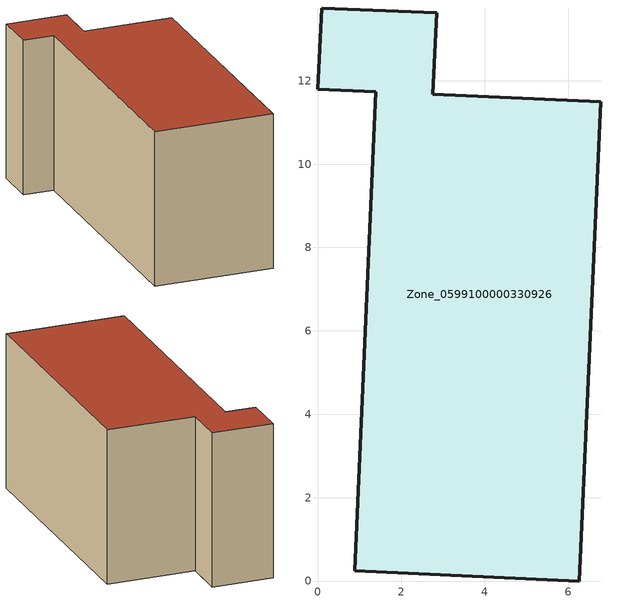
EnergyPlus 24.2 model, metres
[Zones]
Zone_0599100000330926
 floor ground (C_G): 2.76,11.68 6.78,11.5 6.27,0 0.88,0.24 1.39,11.73 0,11.8 0.09,13.74 2.85,13.63 z1
 wall outside (C_F): 6.78,11.5 2.76,11.68 2.85,13.63 0.09,13.74 0,11.8 1.39,11.73 0.88,0.24 6.27,0 6.78,11.5 z1:8.07
 roof outside (C_R): 0.09,13.74 0,11.8 1.39,11.73 0.88,0.24 6.27,0 6.78,11.5 2.76,11.68 2.85,13.63 z8.07
[BUILDING]
Pand.0599100000330926: North Axis=0; Terrain=City; Loads Convergence Tolerance Value=0.04; Temperature Convergence Tolerance Value=0.4; Solar Distribution=FullExterior; Maximum Number of Warmup Days=25; Minimum Number of Warmup Days=1
[Site:Location]
Rotterdam.The.Hague.AP_ZH_NLD Design_Conditions: Latitude=51.96; Longitude=4.45; Time Zone=1; Elevation=-4.5
[SITE:GROUNDTEMPERATURE:BUILDINGSURFACE]
18, 18, 18, 18, 18, 18, 18, 18, 18, 18, 18, 18
[MATERIAL] Thermal Absorptance=0.9; Solar Absorptance=0.7; Visible Absorptance=0.7
Name | Roughness | Thickness | Conductivity | Density | Specific Heat
G.TI.1975-1991 | MediumSmooth | 0.15 | 0.288461 | 540 | 1210
F.TI.1975-1991 | Rough | 0.3 | 0.230769 | 1920 | 840
R.TI.1975-1991 | MediumRough | 0.2 | 0.153846 | 1500 | 1000
[CONSTRUCTION]
C_G: G.TI.1975-1991
C_F: F.TI.1975-1991
C_R: R.TI.1975-1991
[ZONE]
Zone_0599100000330926: Type=1; Multiplier=1; Ceiling Height=Autocalculate; Volume=Autocalculate; Floor Area=autocalculate; Part of Total Floor Area=Yes
[ZONEINFILTRATION:DESIGNFLOWRATE]
Infil_Zone_0599100000330926: Zone or ZoneList or Space or SpaceList=Zone_0599100000330926; Schedule=AlwaysOn; Design Flow Rate Calculation Method=Flow/Area; Flow Rate per Floor Area=0.003; Constant Term Coefficient=1; Temperature Term Coefficient=0; Velocity Term Coefficient=0; Velocity Squared Term Coefficient=0
[HVACTEMPLATE:ZONE:IDEALLOADSAIRSYSTEM]
Zone_0599100000330926: Maximum Heating Supply Air Temperature=50; Minimum Cooling Supply Air Temperature=13; Maximum Heating Supply Air Humidity Ratio=0.0156; Minimum Cooling Supply Air Humidity Ratio=0.0077; Heating Limit=NoLimit; Cooling Limit=NoLimit; Dehumidification Control Type=ConstantSensibleHeatRatio; Cooling Sensible Heat Ratio=0.7; Dehumidification Setpoint=60; Humidification Control Type=None; Humidification Setpoint=30; Outdoor Air Method=None; Outdoor Air Flow Rate per Person=0.00944; Outdoor Air Flow Rate per Zone Floor Area=0; Outdoor Air Flow Rate per Zone=0; Demand Controlled Ventilation Type=None; Outdoor Air Economizer Type=NoEconomizer; Heat Recovery Type=None; Sensible Heat Recovery Effectiveness=0.7; Latent Heat Recovery Effectiveness=0.65
[ZONECONTROL:THERMOSTAT]
ThermostatControl_Zone_0599100000330926: Zone or ZoneList=Zone_0599100000330926; Control Type Schedule=DualSetpointControlType; Control 1=Thermostat_Zone_0599100000330926; Temperature Difference Between Cutout And Setpoint=0
[THERMOSTATSETPOINT:DUALSETPOINT]
Thermostat_Zone_0599100000330926: Heating Setpoint Temperature Schedule=HeatingSetpoint_Zone_0599100000330926; Cooling Setpoint Temperature Schedule=CoolingSetpoint_Zone_0599100000330926
[SCHEDULE:COMPACT]
HeatingSetpoint_Zone_0599100000330926: Through: 12/31, For: AllDays, Until: 24:00, 21
CoolingSetpoint_Zone_0599100000330926: Through: 12/31, For: AllDays, Until: 24:00, 24
DualSetpointControlType: Through: 12/31, For: AllDays, Until: 24:00, 4
AlwaysOn: Through: 12/31, For: AllDays, Until: 24:00, 1
